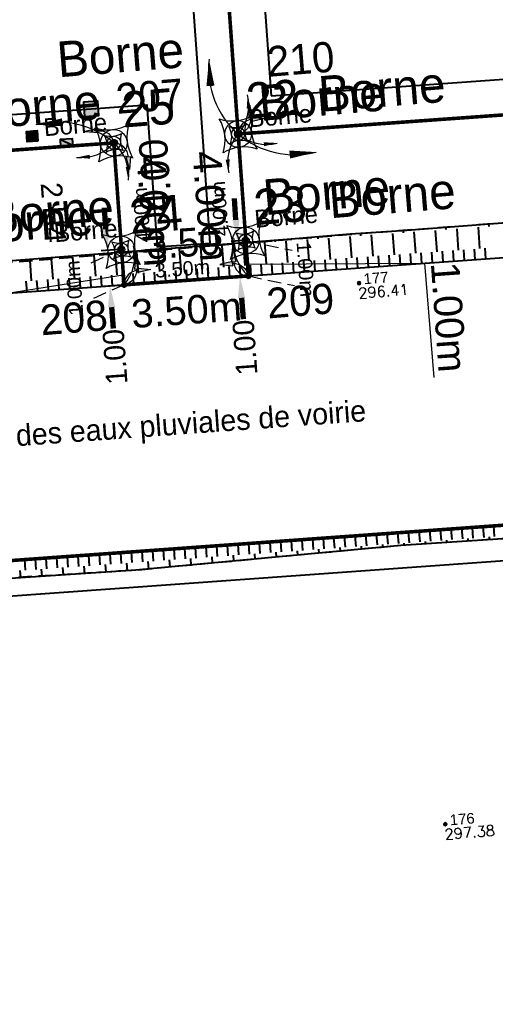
# Model space of a CAD drawing. Header units: metres. Extents: x 1851758 to 1852050, y 5187822 to 5188223.
# Drawn here: x 1851905.75 to 1851919.09, y 5187892.58 to 5187920.52 of the extents above; entities that cross this region are included whole.
import ezdxf
from ezdxf.enums import TextEntityAlignment as Align

# ---------------------------------------------------------------- set-up
doc = ezdxf.new("R2010")
doc.units = ezdxf.units.M
doc.header["$LTSCALE"] = 2.5
doc.header["$PDMODE"] = 35
doc.header["$PDSIZE"] = 0.03
doc.linetypes.add('L8', pattern=[0.225, 0.15, -0.075])
doc.layers.get('0').update_dxf_attribs({"linetype": 'CONTINUOUS', "lineweight": 30})
doc.layers.get('Defpoints').update_dxf_attribs({"linetype": 'CONTINUOUS'})
for name, color, linetype, plot in [('N', 1, 'CONTINUOUS', False), ('PRO_PAR_CONT_DA', 40, 'CONTINUOUS', False), ('PRO_PAR_CONT_DA_D', 7, 'CONTINUOUS', False)]:
    doc.layers.add(name, color=color, linetype=linetype, plot=plot)
for name, color, linetype, lineweight in [('P', 7, 'CONTINUOUS', 50), ('PRO_DEMOL_P', 7, 'CONTINUOUS', 50), ('PRO_IMP_REP', 6, 'CONTINUOUS', 15), ('PRO_IMP_REP_VENTE', 6, 'CONTINUOUS', 15), ('PRO_PAR', 1, 'CONTINUOUS', 35), ('PRO_PAR_COT', 200, 'CONTINUOUS', 20), ('PRO_PAR_COT_DA', 150, 'CONTINUOUS', 20), ('PRO_PAR_COT_VENTE', 150, 'CONTINUOUS', 20), ('PRO_PAR_DA', 1, 'CONTINUOUS', 35), ('PRO_PAR_P', 7, 'CONTINUOUS', 70), ('PRO_PAR_P_DA', 7, 'CONTINUOUS', 70), ('PRO_PAR_SURF', 157, 'CONTINUOUS', 20), ('Z', 7, 'CONTINUOUS', 9)]:
    doc.layers.add(name, color=color, linetype=linetype, lineweight=lineweight)
for name, color, linetype in [('PFM_VRD ET 2D', 7, 'CONTINUOUS'), ('PRO_PAR_N', 6, 'CONTINUOUS'), ('PRO_PAR_N_DA', 6, 'CONTINUOUS'), ('PRO_RES_EP_TXT', 5, 'CONTINUOUS'), ('PRO_RES_TEL_TXT', 84, 'CONTINUOUS'), ('PRO_VOI', 7, 'CONTINUOUS'), ('PRO_VOI_TAMPON', 5, 'CONTINUOUS')]:
    doc.layers.add(name, color=color, linetype=linetype)
doc.styles.add('_ECRITURE', font='NEWSGOTN.TTF')
doc.styles.add('Ecriture', font='NEWSGOTN.TTF')
doc.styles.add('SIMPLEX', font='SIMPLEX.SHX', dxfattribs={"oblique": 27})
doc.styles.get("Standard").update_dxf_attribs({"font": 'arial.ttf'})
doc.dimstyles.new('Voirie', dxfattribs={"dimtxt": 0.6, "dimasz": 0.6, "dimexe": 0.18, "dimexo": 0.0625, "dimgap": 0, "dimtad": 0, "dimzin": 0, "dimdsep": 46, "dimtxsty": 'Ecriture', "dimcen": 0.04, "dimclrd": 256, "dimclre": 256, "dimclrt": 256, "dimaunit": 2, "dimadec": 3, "dimazin": 0, "dimtfac": 1, "dimtofl": 0, "dimtmove": 0, "dimatfit": 0, "dimfxl": 0, "dimtolj": 1, "dimtzin": 0, "dimlwd": -1, "dimarcsym": 0})

# ---------------------------------------------------------------- blocks, each defined once
blk = doc.blocks.new('TCPOINT')
blk.add_point((0, 0))
at = {"layer": 'N'}
blk.add_attdef('MAT', (0.2, 0.2), '', height=0.34, dxfattribs=at)
at = {"layer": 'Z', "style": 'SIMPLEX'}
blk.add_attdef('ALT', (0.2, -0.54), '', height=0.34, dxfattribs=at)
blk = doc.blocks.new('ASS02')
h = blk.add_hatch(color=256)
h.dxf.hatch_style = 1
h.paths.add_polyline_path([(0.5, -0.5), (0.5, 0.5), (-0.5, 0.5), (-0.5, -0.5)])
blk.add_lwpolyline([(0.5, -0.5), (0.5, 0.5), (-0.5, 0.5), (-0.5, -0.5)], close=True)
blk = doc.blocks.new('fleche cote')
blk.add_hatch(color=0).paths.add_polyline_path([(-0.524, -0.399), (-0.524, -0.55), (-0.975, -0.475)])
at = {"color": 0}
blk.add_lwpolyline([(-0.524, -0.475, 0.385882), (0, 0)], format="xyb", dxfattribs=at)
blk.add_lwpolyline([(-0.524, -0.399), (-0.524, -0.55), (-0.975, -0.475)], close=True, dxfattribs=at)
blk = doc.blocks.new('fleche cote2')
blk.add_hatch(color=0).paths.add_polyline_path([(-0.524, 0.399), (-0.524, 0.55), (-0.975, 0.475)])
at = {"color": 0}
blk.add_lwpolyline([(-0.524, 0.399), (-0.524, 0.55), (-0.975, 0.475)], close=True, dxfattribs=at)
blk.add_lwpolyline([(-0.524, 0.475, -0.385882), (0, 0)], format="xyb", dxfattribs=at)
blk = doc.blocks.new('*D95')
at = {"layer": 'Defpoints', "color": 0}
for p in [(1851912.094, 5187914.321), (1851911.929, 5187913.306), (1851912.166, 5187913.323)]:
    blk.add_point(p, dxfattribs=at)
at = {"layer": 'PRO_PAR_P'}
for p, q in [((1851911.815, 5187914.902), (1851911.772, 5187915.501)), ((1851911.972, 5187912.708), (1851912.015, 5187912.109))]:
    blk.add_line(p, q, dxfattribs=at)
at = {"layer": 'PRO_PAR_P', "lineweight": -2}
for p, q in [((1851912.032, 5187914.316), (1851911.678, 5187914.291)), ((1851912.104, 5187913.319), (1851911.75, 5187913.293))]:
    blk.add_line(p, q, dxfattribs=at)
at = {"layer": 'PRO_PAR_P'}
for points in [[(1851911.715, 5187914.895), (1851911.914, 5187914.909), (1851911.858, 5187914.304)], [(1851911.872, 5187912.701), (1851912.072, 5187912.715), (1851911.929, 5187913.306)]]:
    blk.add_solid(points, dxfattribs=at)
at = {"layer": 'PRO_PAR_P', "insert": (1851912.072, 5187911.314), "char_height": 0.6, "attachment_point": 5, "rotation": 94.1089, "style": 'Ecriture'}
blk.add_mtext('\\A1;1.00', dxfattribs=at)
blk = doc.blocks.new('*D96')
at = {"layer": 'Defpoints', "color": 0}
for p in [(1851908.603, 5187914.07), (1851908.278, 5187913.044), (1851908.675, 5187913.073)]:
    blk.add_point(p, dxfattribs=at)
at = {"layer": 'PRO_PAR_P'}
for p, q in [((1851908.164, 5187914.64), (1851908.121, 5187915.238)), ((1851908.321, 5187912.446), (1851908.364, 5187911.847))]:
    blk.add_line(p, q, dxfattribs=at)
at = {"layer": 'PRO_PAR_P', "lineweight": -2}
for p, q in [((1851908.541, 5187914.066), (1851908.027, 5187914.029)), ((1851908.613, 5187913.068), (1851908.099, 5187913.031))]:
    blk.add_line(p, q, dxfattribs=at)
at = {"layer": 'PRO_PAR_P'}
for points in [[(1851908.064, 5187914.633), (1851908.264, 5187914.647), (1851908.207, 5187914.041)], [(1851908.222, 5187912.438), (1851908.421, 5187912.453), (1851908.278, 5187913.044)]]:
    blk.add_solid(points, dxfattribs=at)
at = {"layer": 'PRO_PAR_P', "insert": (1851908.422, 5187911.052), "char_height": 0.6, "attachment_point": 5, "rotation": 94.1089, "style": 'Ecriture'}
blk.add_mtext('\\A1;1.00', dxfattribs=at)
blk = doc.blocks.new('BORNE IMP')
at = {"layer": 'PRO_IMP_REP'}
for radius in [0.375, 0.1]:
    blk.add_circle((0, 0), radius, dxfattribs=at)
for centre, start, end in [((-0.047, 1.518), 246.9187, 296.6535), ((-1.518, -0.047), 336.9187, 26.6535), ((1.518, 0.047), 156.9187, 206.6535), ((0.047, -1.518), 66.9187, 116.6535)]:
    blk.add_arc(centre, 1.144, start, end, dxfattribs=at)
blk = doc.blocks.new('PAR REP VENTE')
at = {"layer": 'PRO_IMP_REP_VENTE'}
for radius in [0.375, 0.1]:
    blk.add_circle((0, 0), radius, dxfattribs=at)
for centre, start, end in [((-0.17, 1.509), 251.5595, 301.2943), ((-1.509, -0.17), 341.5595, 31.2943), ((1.509, 0.17), 161.5595, 211.2943), ((0.17, -1.509), 71.5595, 121.2943)]:
    blk.add_arc(centre, 1.144, start, end, dxfattribs=at)
blk = doc.blocks.new('PRO_PAR_COT_01B')
at = {"layer": 'PRO_PAR_COT_DA'}
blk.add_lwpolyline([(-2.153, 0.666, 0, 0.225, 0), (-1.401, 0.68, 0.225, 0.225, 0)], format="xyseb", dxfattribs=at)
blk.add_arc((-1.72, -1.75), 2.454, 45.4926, 100.1545, dxfattribs=at)
blk = doc.blocks.new('PRO_PAR_COT_02B')
at = {"layer": 'PRO_PAR_COT_DA'}
blk.add_lwpolyline([(-2.153, -0.666, 0, 0.225, 0), (-1.401, -0.68, 0.225, 0.225, 0)], format="xyseb", dxfattribs=at)
blk.add_arc((-1.72, 1.75), 2.454, 259.8455, 314.5074, dxfattribs=at)

msp = doc.modelspace()

# ---------------------------------------------------------------- hatches: boundary and pattern name
at = {"layer": 'PRO_VOI_TAMPON'}
h = msp.add_hatch(color=256, dxfattribs=at)
h.dxf.hatch_style = 1
h.paths.add_polyline_path([(1851906.892, 5187916.955), (1851907.241, 5187916.98), (1851907.227, 5187917.179), (1851906.878, 5187917.154)])

# ---------------------------------------------------------------- linework, layer by layer
at = {"layer": 'PFM_VRD ET 2D', "flags": 128}
for points in [[(1851946.181, 5187917.077), (1851930.367, 5187915.66), (1851916.619, 5187914.601), (1851915.03, 5187914.494), (1851913.258, 5187914.347), (1851899.249, 5187913.262), (1851897.678, 5187913.071), (1851897.637, 5187914.786), (1851897.364, 5187915.399), (1851896.718, 5187915.593), (1851885.821, 5187914.278)], [(1851938.817, 5187906.989), (1851932.257, 5187906.617), (1851924.76, 5187906.295), (1851916.449, 5187905.748), (1851909.004, 5187905.053), (1851900.823, 5187904.51), (1851899.466, 5187904.467), (1851899.508, 5187902.89), (1851899.399, 5187902.635), (1851899.377, 5187902.626), (1851899.486, 5187902.532), (1851899.647, 5187896.387), (1851899.719, 5187894.33), (1851899.775, 5187893.796), (1851901.077, 5187884.6), (1851904.205, 5187884.671), (1851906.996, 5187884.818), (1851919.346, 5187885.497), (1851921.271, 5187885.509), (1851922.767, 5187885.519), (1851936.133, 5187887.535)]]:
    msp.add_lwpolyline(points, dxfattribs=at)
at = {"layer": 'PRO_PAR', "const_width": 0.1, "flags": 128}
for points in [[(1851911.879, 5187917.313), (1851911.879, 5187917.313), (1851940.223, 5187919.349), (1851940.51, 5187915.359), (1851947.492, 5187915.861), (1851947.205, 5187919.851), (1851975.449, 5187921.88), (1851974.252, 5187941.929), (1851857.114, 5187933.514)], [(1851884.704, 5187915.361), (1851908.388, 5187917.062), (1851908.675, 5187913.073), (1851912.166, 5187913.323), (1851910.44, 5187937.345)], [(1851978.077, 5187891.845), (1851978.221, 5187892.236), (1851977.132, 5187910.471), (1851898.993, 5187904.858)]]:
    msp.add_lwpolyline(points, dxfattribs=at)
at = {"layer": 'PRO_PAR_CONT_DA', "flags": 128}
for points in [[(1851911.879, 5187917.313), (1851940.223, 5187919.349), (1851940.51, 5187915.359), (1851944.001, 5187915.61), (1851942.275, 5187939.632), (1851910.44, 5187937.345)], [(1851878.043, 5187935.017), (1851880.173, 5187917.038), (1851882.403, 5187915.196), (1851884.704, 5187915.361), (1851908.388, 5187917.062), (1851908.675, 5187913.073), (1851912.166, 5187913.323), (1851911.879, 5187917.313), (1851910.44, 5187937.345)], [(1851978.077, 5187891.845), (1851978.221, 5187892.236), (1851977.132, 5187910.471), (1851898.993, 5187904.858), (1851900.327, 5187886.29)]]:
    msp.add_lwpolyline(points, close=True, dxfattribs=at)
msp.add_lwpolyline([(1851940.223, 5187919.349), (1851911.879, 5187917.313), (1851912.166, 5187913.323), (1851908.675, 5187913.073), (1851908.388, 5187917.062), (1851884.704, 5187915.361), (1851885.403, 5187905.626), (1851885.671, 5187901.896), (1851897.64, 5187902.755), (1851898.831, 5187886.183), (1851862.946, 5187883.619), (1851863.48, 5187879.051), (1851981.371, 5187888.402)], dxfattribs=at)
at = {"layer": 'PRO_PAR_CONT_DA_D', "flags": 128}
for points in [[(1851912.805, 5187918.382), (1851941.149, 5187920.418), (1851941.435, 5187916.429), (1851942.932, 5187916.536), (1851941.349, 5187938.563), (1851911.51, 5187936.419)], [(1851879.159, 5187934.095), (1851881.119, 5187917.554), (1851882.732, 5187916.222), (1851884.632, 5187916.358), (1851909.314, 5187918.131), (1851909.601, 5187914.142), (1851911.097, 5187914.249), (1851910.882, 5187917.241), (1851909.515, 5187936.276)], [(1851977.187, 5187892.783), (1851976.194, 5187909.401), (1851900.062, 5187903.932), (1851901.253, 5187887.359)]]:
    msp.add_lwpolyline(points, close=True, dxfattribs=at)
at = {"layer": 'PRO_PAR_COT_DA', "flags": 128}
for points in [[(1851912.134, 5187913.659), (1851917.112, 5187913.687), (1851917.373, 5187910.472)], [(1851908.649, 5187913.343), (1851903.731, 5187912.568), (1851903.992, 5187909.353)]]:
    msp.add_lwpolyline(points, dxfattribs=at)
at = {"layer": 'PRO_PAR_COT_VENTE'}
for points in [[(1851912.144, 5187918.408, 0, 0.112, 0), (1851912.175, 5187918.033, 0.112, 0.112, 0)], [(1851912.977, 5187917.058, 0, 0.112, 0), (1851912.602, 5187917.024, 0.112, 0.112, 0)], [(1851907.339, 5187916.653, 0, 0.112, 0), (1851907.714, 5187916.673, 0.112, 0.112, 0)], [(1851911.615, 5187916.218, 0, 0.112, 0), (1851911.584, 5187916.593, 0.112, 0.112, 0)], [(1851908.798, 5187916.012, 0, 0.112, 0), (1851908.778, 5187916.388, 0.112, 0.112, 0)], [(1851911.757, 5187914.373, 0, 0.112, 0), (1851911.777, 5187913.998, 0.112, 0.112, 0)], [(1851908.94, 5187914.168, 0, 0.112, 0), (1851908.971, 5187913.793, 0.112, 0.112, 0)]]:
    msp.add_lwpolyline(points, format="xyseb", dxfattribs=at)
at = {"layer": 'PRO_PAR_COT_VENTE', "linetype": 'L8', "flags": 128}
for points in [[(1851912.092, 5187914.317), (1851913.394, 5187914.045)], [(1851908.598, 5187914.066), (1851907.571, 5187913.61)], [(1851912.166, 5187913.323), (1851913.465, 5187913.052)], [(1851908.675, 5187913.073), (1851907.643, 5187912.614)]]:
    msp.add_lwpolyline(points, dxfattribs=at)
at = {"layer": 'PRO_PAR_COT_VENTE'}
for centre, start, end in [((1851910.952, 5187918.117), 319.0697, 13.7316), ((1851912.807, 5187916.509), 139.0697, 193.7316), ((1851912.675, 5187918.248), 229.6016, 284.2634), ((1851907.468, 5187917.874), 263.9544, 318.6163), ((1851907.577, 5187916.142), 353.9544, 48.6163), ((1851912.977, 5187914.244), 173.9544, 228.6163), ((1851907.748, 5187913.876), 319.0697, 13.7316)]:
    msp.add_arc(centre, 1.227, start, end, dxfattribs=at)
at = {"layer": 'PRO_PAR_DA', "flags": 128}
for points in [[(1851911.879, 5187917.313), (1851911.879, 5187917.313), (1851940.223, 5187919.349), (1851940.51, 5187915.359), (1851947.492, 5187915.861), (1851947.205, 5187919.851), (1851975.449, 5187921.88), (1851974.252, 5187941.929), (1851857.114, 5187933.514)], [(1851884.704, 5187915.361), (1851908.388, 5187917.062), (1851908.675, 5187913.073), (1851912.166, 5187913.323), (1851910.44, 5187937.345)], [(1851978.077, 5187891.845), (1851978.221, 5187892.236), (1851977.132, 5187910.471), (1851898.993, 5187904.858)]]:
    msp.add_lwpolyline(points, dxfattribs=at)
at = {"layer": 'PRO_PAR_SURF', "flags": 128}
for points in [[(1851942.275, 5187939.632), (1851910.44, 5187937.345), (1851911.879, 5187917.313), (1851940.223, 5187919.349), (1851940.51, 5187915.359), (1851944.001, 5187915.61)], [(1851910.44, 5187937.345), (1851878.043, 5187935.017), (1851880.173, 5187917.038), (1851882.403, 5187915.196), (1851908.388, 5187917.062), (1851908.675, 5187913.073), (1851912.166, 5187913.323)], [(1851979.459, 5187919.524), (1851978.181, 5187918.066), (1851896.96, 5187912.231), (1851896.78, 5187914.725), (1851884.811, 5187913.865), (1851885.671, 5187901.896), (1851897.64, 5187902.755), (1851899.225, 5187880.697), (1851981.487, 5187886.528)], [(1851898.993, 5187904.858), (1851977.132, 5187910.471), (1851978.221, 5187892.236), (1851977.187, 5187889.419), (1851900.494, 5187883.965)], [(1851977.132, 5187910.471), (1851898.993, 5187904.858), (1851900.494, 5187883.965), (1851977.187, 5187889.419), (1851978.221, 5187892.236)], [(1851977.132, 5187910.471), (1851978.221, 5187892.236), (1851978.077, 5187891.845), (1851900.327, 5187886.29), (1851898.993, 5187904.858)]]:
    msp.add_lwpolyline(points, close=True, dxfattribs=at)
at = {"layer": 'PRO_VOI', "color": 32}
for p, q in [((1851917.725, 5187914.625, 274.869), (1851917.72, 5187914.699, 297.398)), ((1851918.667, 5187914.091, 91.272), (1851918.624, 5187914.69, 273.817)), ((1851918.924, 5187914.711, 273.468), (1851918.918, 5187914.79, 297.398)), ((1851914.128, 5187914.367, 280.745), (1851914.125, 5187914.42, 297.398)), ((1851914.471, 5187913.79, 93.284), (1851914.428, 5187914.388, 279.852)), ((1851915.071, 5187913.833, 92.737), (1851915.028, 5187914.431, 278.091)), ((1851915.327, 5187914.453, 277.723), (1851915.323, 5187914.516, 297.398)), ((1851915.67, 5187913.876, 92.452), (1851915.627, 5187914.474, 277.356)), ((1851916.269, 5187913.919, 92.214), (1851916.226, 5187914.517, 276.641)), ((1851916.526, 5187914.539, 276.285), (1851916.521, 5187914.607, 297.398)), ((1851916.869, 5187913.962, 91.976), (1851916.826, 5187914.56, 275.929)), ((1851917.468, 5187914.005, 91.74), (1851917.425, 5187914.603, 275.221)), ((1851918.068, 5187914.048, 91.506), (1851918.025, 5187914.647, 274.517)), ((1851910.532, 5187914.108, 291.896), (1851910.531, 5187914.125, 297.398)), ((1851910.875, 5187913.531, 96.977), (1851910.832, 5187914.13, 290.93)), ((1851911.474, 5187913.574, 96.341), (1851911.431, 5187914.173, 289.023)), ((1851911.731, 5187914.194, 288.082), (1851911.729, 5187914.223, 297.398)), ((1851912.073, 5187913.617, 95.714), (1851912.03, 5187914.216, 287.141)), ((1851912.673, 5187913.661, 95.095), (1851912.63, 5187914.259, 285.283)), ((1851912.93, 5187914.281, 284.366), (1851912.927, 5187914.322, 297.398)), ((1851913.272, 5187913.704, 94.483), (1851913.229, 5187914.302, 283.449)), ((1851913.872, 5187913.747, 93.88), (1851913.829, 5187914.345, 281.639)), ((1851918.838, 5187913.803), (1851918.817, 5187914.102, 91.214)), ((1851907.278, 5187913.273, 100.974), (1851907.236, 5187913.855, 297.398)), ((1851907.878, 5187913.316, 100.285), (1851907.835, 5187913.904, 297.398)), ((1851908.477, 5187913.359, 99.606), (1851908.434, 5187913.953, 297.398)), ((1851909.076, 5187913.402, 98.935), (1851909.033, 5187914.001, 296.804)), ((1851909.333, 5187914.022, 295.812), (1851909.333, 5187914.027, 297.398)), ((1851909.676, 5187913.445, 98.274), (1851909.633, 5187914.044, 294.82)), ((1851910.275, 5187913.488, 97.621), (1851910.232, 5187914.087, 292.862)), ((1851914.942, 5187913.523), (1851914.921, 5187913.822, 92.842)), ((1851915.242, 5187913.544), (1851915.22, 5187913.844, 92.631)), ((1851915.542, 5187913.566), (1851915.52, 5187913.865, 92.512)), ((1851915.841, 5187913.587), (1851915.82, 5187913.887, 92.392)), ((1851916.141, 5187913.609), (1851916.12, 5187913.908, 92.273)), ((1851916.441, 5187913.63), (1851916.419, 5187913.93, 92.154)), ((1851916.74, 5187913.652), (1851916.719, 5187913.951, 92.036)), ((1851917.04, 5187913.673), (1851917.019, 5187913.973, 91.917)), ((1851917.34, 5187913.695), (1851917.318, 5187913.994, 91.799)), ((1851917.64, 5187913.717), (1851917.618, 5187914.016, 91.682)), ((1851917.939, 5187913.738), (1851917.918, 5187914.037, 91.564)), ((1851918.239, 5187913.76), (1851918.218, 5187914.059, 91.447)), ((1851918.539, 5187913.781), (1851918.517, 5187914.08, 91.33)), ((1851906.079, 5187913.187, 102.381), (1851906.038, 5187913.757, 297.398)), ((1851906.679, 5187913.23, 101.672), (1851906.637, 5187913.806, 297.398)), ((1851911.046, 5187913.243), (1851911.024, 5187913.542, 96.817)), ((1851911.346, 5187913.264), (1851911.324, 5187913.564, 96.499)), ((1851911.645, 5187913.286), (1851911.624, 5187913.585, 96.183)), ((1851911.945, 5187913.307), (1851911.924, 5187913.607, 95.87)), ((1851912.245, 5187913.329), (1851912.223, 5187913.628, 95.558)), ((1851912.545, 5187913.351), (1851912.523, 5187913.65, 95.248)), ((1851912.844, 5187913.372), (1851912.823, 5187913.671, 94.941)), ((1851913.144, 5187913.394), (1851913.122, 5187913.693, 94.635)), ((1851913.444, 5187913.415), (1851913.422, 5187913.714, 94.332)), ((1851913.743, 5187913.437), (1851913.722, 5187913.736, 94.03)), ((1851914.043, 5187913.458), (1851914.022, 5187913.757, 93.73)), ((1851914.343, 5187913.48), (1851914.321, 5187913.779, 93.432)), ((1851914.643, 5187913.501), (1851914.621, 5187913.8, 93.136)), ((1851907.15, 5187912.963), (1851907.128, 5187913.262, 101.147)), ((1851907.449, 5187912.985), (1851907.428, 5187913.284, 100.801)), ((1851907.749, 5187913.006), (1851907.728, 5187913.305, 100.456)), ((1851908.049, 5187913.028), (1851908.027, 5187913.327, 100.114)), ((1851908.349, 5187913.049), (1851908.327, 5187913.348, 99.774)), ((1851908.648, 5187913.071), (1851908.627, 5187913.37, 99.437)), ((1851908.948, 5187913.092), (1851908.927, 5187913.391, 99.102)), ((1851909.248, 5187913.114), (1851909.226, 5187913.413, 98.769)), ((1851909.547, 5187913.135), (1851909.526, 5187913.434, 98.438)), ((1851909.847, 5187913.157), (1851909.826, 5187913.456, 98.109)), ((1851910.147, 5187913.178), (1851910.125, 5187913.478, 97.783)), ((1851910.447, 5187913.2), (1851910.425, 5187913.499, 97.459)), ((1851910.746, 5187913.221), (1851910.725, 5187913.521, 97.137)), ((1851905.951, 5187912.877), (1851905.929, 5187913.176, 102.559)), ((1851906.251, 5187912.898), (1851906.229, 5187913.198, 102.202)), ((1851906.55, 5187912.92), (1851906.529, 5187913.219, 101.848)), ((1851906.85, 5187912.941), (1851906.829, 5187913.241, 101.497)), ((1851918.752, 5187906.277, 296.131), (1851918.774, 5187905.978, 296.131)), ((1851919.052, 5187906.299, 296.131), (1851919.073, 5187905.999, 296.131)), ((1851914.86, 5187905.998, 296.131), (1851914.882, 5187905.698, 296.131)), ((1851915.16, 5187906.019, 296.131), (1851915.181, 5187905.72, 296.131)), ((1851915.459, 5187906.041, 296.131), (1851915.481, 5187905.741, 296.131)), ((1851915.759, 5187906.062, 296.131), (1851915.78, 5187905.763, 296.131)), ((1851916.058, 5187906.084, 296.131), (1851916.079, 5187905.784, 296.131)), ((1851916.357, 5187906.105, 296.131), (1851916.379, 5187905.806, 296.131)), ((1851916.657, 5187906.127, 296.131), (1851916.678, 5187905.827, 296.131)), ((1851916.956, 5187906.148, 296.131), (1851916.978, 5187905.849, 296.131)), ((1851917.255, 5187906.17, 296.131), (1851917.277, 5187905.87, 296.131)), ((1851917.555, 5187906.191, 296.131), (1851917.576, 5187905.892, 296.131)), ((1851917.854, 5187906.213, 296.131), (1851917.876, 5187905.913, 296.131)), ((1851918.154, 5187906.234, 296.131), (1851918.175, 5187905.935, 296.131)), ((1851918.453, 5187906.256, 296.131), (1851918.474, 5187905.956, 296.131)), ((1851918.924, 5187905.989, 296.131), (1851918.929, 5187905.911, 296.131)), ((1851910.968, 5187905.718, 296.131), (1851910.99, 5187905.419, 296.131)), ((1851911.268, 5187905.739, 296.131), (1851911.289, 5187905.44, 296.131)), ((1851911.567, 5187905.761, 296.131), (1851911.589, 5187905.462, 296.131)), ((1851911.867, 5187905.783, 296.131), (1851911.888, 5187905.483, 296.131)), ((1851912.166, 5187905.804, 296.131), (1851912.187, 5187905.505, 296.131)), ((1851912.465, 5187905.826, 296.131), (1851912.487, 5187905.526, 296.131)), ((1851912.765, 5187905.847, 296.131), (1851912.786, 5187905.548, 296.131)), ((1851913.064, 5187905.869, 296.131), (1851913.086, 5187905.569, 296.131)), ((1851913.363, 5187905.89, 296.131), (1851913.385, 5187905.591, 296.131)), ((1851913.663, 5187905.912, 296.131), (1851913.684, 5187905.612, 296.131)), ((1851913.962, 5187905.933, 296.131), (1851913.984, 5187905.634, 296.131)), ((1851914.262, 5187905.955, 296.131), (1851914.283, 5187905.655, 296.131)), ((1851914.561, 5187905.976, 296.131), (1851914.583, 5187905.677, 296.131)), ((1851915.331, 5187905.731, 296.131), (1851915.337, 5187905.644, 296.131)), ((1851915.93, 5187905.774, 296.131), (1851915.935, 5187905.7, 296.131)), ((1851916.529, 5187905.817, 296.131), (1851916.533, 5187905.753, 296.131)), ((1851917.127, 5187905.86, 296.131), (1851917.132, 5187905.793, 296.131)), ((1851917.726, 5187905.903, 296.131), (1851917.731, 5187905.832, 296.131)), ((1851918.325, 5187905.946, 296.131), (1851918.33, 5187905.872, 296.131)), ((1851907.076, 5187905.438, 296.131), (1851907.098, 5187905.139, 296.131)), ((1851907.376, 5187905.46, 296.131), (1851907.397, 5187905.161, 296.131)), ((1851907.675, 5187905.481, 296.131), (1851907.697, 5187905.182, 296.131)), ((1851907.975, 5187905.503, 296.131), (1851907.996, 5187905.204, 296.131)), ((1851908.274, 5187905.524, 296.131), (1851908.295, 5187905.225, 296.131)), ((1851908.573, 5187905.546, 296.131), (1851908.595, 5187905.247, 296.131)), ((1851908.873, 5187905.567, 296.131), (1851908.894, 5187905.268, 296.131)), ((1851909.172, 5187905.589, 296.131), (1851909.194, 5187905.29, 296.131)), ((1851909.472, 5187905.61, 296.131), (1851909.493, 5187905.311, 296.131)), ((1851909.771, 5187905.632, 296.131), (1851909.792, 5187905.333, 296.131)), ((1851910.07, 5187905.653, 296.131), (1851910.092, 5187905.354, 296.131)), ((1851910.37, 5187905.675, 296.131), (1851910.391, 5187905.376, 296.131)), ((1851910.669, 5187905.696, 296.131), (1851910.691, 5187905.397, 296.131)), ((1851911.14, 5187905.43, 296.131), (1851911.152, 5187905.254, 296.131)), ((1851911.738, 5187905.473, 296.131), (1851911.75, 5187905.31, 296.131)), ((1851912.337, 5187905.516, 296.131), (1851912.348, 5187905.365, 296.131)), ((1851912.936, 5187905.559, 296.131), (1851912.946, 5187905.421, 296.131)), ((1851913.535, 5187905.602, 296.131), (1851913.544, 5187905.477, 296.131)), ((1851914.133, 5187905.645, 296.131), (1851914.141, 5187905.533, 296.131)), ((1851914.732, 5187905.688, 296.131), (1851914.739, 5187905.588, 296.131)), ((1851905.879, 5187905.352, 296.131), (1851905.9, 5187905.053, 296.131)), ((1851906.178, 5187905.374, 296.131), (1851906.2, 5187905.075, 296.131)), ((1851906.478, 5187905.395, 296.131), (1851906.499, 5187905.096, 296.131)), ((1851906.777, 5187905.417, 296.131), (1851906.799, 5187905.118, 296.131)), ((1851907.547, 5187905.171, 296.131), (1851907.562, 5187904.965, 296.131)), ((1851908.146, 5187905.214, 296.131), (1851908.161, 5187905.002, 296.131)), ((1851908.745, 5187905.257, 296.131), (1851908.76, 5187905.038, 296.131)), ((1851909.343, 5187905.3, 296.131), (1851909.359, 5187905.086, 296.131)), ((1851909.942, 5187905.343, 296.131), (1851909.957, 5187905.142, 296.131)), ((1851910.541, 5187905.386, 296.131), (1851910.554, 5187905.198, 296.131)), ((1851905.751, 5187905.042, 296.131), (1851905.764, 5187904.854, 296.131)), ((1851906.349, 5187905.085, 296.131), (1851906.363, 5187904.891, 296.131)), ((1851906.948, 5187905.128, 296.131), (1851906.963, 5187904.928, 296.131))]:
    msp.add_line(p, q, dxfattribs=at)
at = {"layer": 'PRO_VOI', "color": 34, "linetype": 'L8', "elevation": 297.398, "flags": 128}
msp.add_lwpolyline([(1851885.253, 5187907.718), (1851884.54, 5187913.845, -0.395782), (1851884.789, 5187914.18), (1851896.718, 5187915.593, -0.445633), (1851897.637, 5187914.786), (1851897.678, 5187913.071), (1851915.03, 5187914.494), (1851930.367, 5187915.66), (1851947.155, 5187917.145), (1851965.225, 5187918.098), (1851977.197, 5187918.557), (1851979.554, 5187920.246)], format="xyb", dxfattribs=at)
at = {"layer": 'PRO_VOI', "flags": 128}
for points in [[(1851912.166, 5187913.323), (1851940.51, 5187915.359)], [(1851884.811, 5187913.865), (1851896.78, 5187914.725), (1851896.96, 5187912.231), (1851908.675, 5187913.073)]]:
    msp.add_lwpolyline(points, dxfattribs=at)
at = {"layer": 'PRO_VOI', "color": 34, "linetype": 'L8', "elevation": 296.131, "flags": 128}
msp.add_lwpolyline([(1851977.967, 5187896.489), (1851977.399, 5187902.08), (1851977.194, 5187905.248), (1851976.726, 5187909.825), (1851976.719, 5187909.968), (1851968.03, 5187909.369), (1851959.683, 5187908.68), (1851953.838, 5187907.976), (1851949.206, 5187907.54), (1851938.817, 5187906.989), (1851932.257, 5187906.617), (1851924.76, 5187906.295), (1851916.449, 5187905.748), (1851909.004, 5187905.053), (1851899.466, 5187904.467), (1851899.486, 5187902.532), (1851899.788, 5187893.797)], dxfattribs=at)
at = {"layer": 'PRO_VOI_TAMPON', "color": 1, "flags": 128}
msp.add_lwpolyline([(1851906.892, 5187916.955), (1851907.241, 5187916.98), (1851907.227, 5187917.179), (1851906.878, 5187917.154)], close=True, dxfattribs=at)
msp.add_lwpolyline([(1851907.241, 5187916.98), (1851906.878, 5187917.154)], dxfattribs=at)

# ---------------------------------------------------------------- block references
at = {"layer": 'P'}
ref = msp.add_blockref('TCPOINT', (1851917.697, 5187897.917, 297.38), dxfattribs=dict(at, rotation=301.9002445867005))
ref.add_attrib('MAT', '176', (1851917.835, 5187897.885, 297.38), dxfattribs={"layer": 'N', "height": 0.3, "rotation": 4.6408})
ref.add_attrib('ALT', '297.38', dxfattribs={"layer": 'Z', "height": 0.3, "rotation": 4.6408, "style": 'SIMPLEX'}).set_placement((1851917.665, 5187897.78, 297.38), align=Align.TOP_LEFT)
at = {"layer": 'PRO_DEMOL_P'}
ref = msp.add_blockref('TCPOINT', (1851915.274, 5187913.121, 296.41), dxfattribs=dict(at, rotation=301.9002445867005))
ref.add_attrib('MAT', '177', (1851915.412, 5187913.089, 296.41), dxfattribs={"layer": 'N', "height": 0.3, "rotation": 4.6408})
ref.add_attrib('ALT', '296.41', dxfattribs={"layer": 'Z', "height": 0.3, "rotation": 4.6408, "style": 'SIMPLEX'}).set_placement((1851915.242, 5187912.984, 296.41), align=Align.TOP_LEFT)
at = {"layer": 'PRO_IMP_REP', "rotation": 4.640794973642308}
for p in [(1851911.879, 5187917.313), (1851908.388, 5187917.062), (1851912.092, 5187914.317), (1851908.598, 5187914.066)]:
    msp.add_blockref('BORNE IMP', p, dxfattribs=at)
at = {"layer": 'PRO_IMP_REP_VENTE', "xscale": 0.5, "yscale": 0.5, "zscale": 0.5}
for p in [(1851911.879, 5187917.313), (1851908.388, 5187917.062), (1851912.092, 5187914.317), (1851908.598, 5187914.066)]:
    msp.add_blockref('PAR REP VENTE', p, dxfattribs=at)
at = {"layer": 'PRO_PAR_COT', "xscale": 0.8, "yscale": 0.8, "zscale": 0.8}
for name, p, rotation in [('fleche cote2', (1851911.879, 5187917.313), 274.1089314854432), ('fleche cote', (1851911.879, 5187917.313), 184.1089314920089), ('fleche cote2', (1851908.388, 5187917.062), 4.108931491346001), ('fleche cote', (1851908.388, 5187917.062), 94.10893148361986), ('fleche cote', (1851912.166, 5187913.323), 274.1089314850581), ('fleche cote2', (1851908.675, 5187913.073), 274.1089314836199), ('fleche cote', (1851908.675, 5187913.073), 184.1089315122225), ('fleche cote2', (1851912.166, 5187913.323), 4.1089315122225)]:
    msp.add_blockref(name, p, dxfattribs=dict(at, rotation=rotation))
at = {"layer": 'PRO_PAR_COT_DA'}
for name, p, rotation in [('PRO_PAR_COT_02B', (1851911.879, 5187917.313), 274.1089314821264), ('PRO_PAR_COT_01B', (1851908.388, 5187917.062), 4.108931485499251), ('PRO_PAR_COT_01B', (1851911.879, 5187917.313), 184.1089314875518)]:
    msp.add_blockref(name, p, dxfattribs=dict(at, rotation=rotation))
at = {"layer": 'PRO_PAR_P'}
ref = msp.add_blockref('TCPOINT', (1851911.879, 5187917.313), dxfattribs=dict(at, rotation=89.95836008128018))
ref.add_attrib('MAT', '22', (1851912.142, 5187917.742), dxfattribs={"layer": 'PRO_PAR_N', "lineweight": -2, "height": 1, "rotation": 4.6408, "style": 'Ecriture'})
ref = msp.add_blockref('TCPOINT', (1851908.388, 5187917.062), dxfattribs=dict(at, rotation=89.95836008128018))
ref.add_attrib('MAT', '25', (1851908.651, 5187917.491), dxfattribs={"layer": 'PRO_PAR_N', "lineweight": -2, "height": 1, "rotation": 4.6408, "style": 'Ecriture'})
ref = msp.add_blockref('TCPOINT', (1851912.094, 5187914.321), dxfattribs=dict(at, rotation=89.95836008128018))
ref.add_attrib('MAT', '23', (1851912.357, 5187914.75), dxfattribs={"layer": 'PRO_PAR_N', "lineweight": -2, "height": 1, "rotation": 4.6408, "style": 'Ecriture'})
ref = msp.add_blockref('TCPOINT', (1851908.603, 5187914.07), dxfattribs=dict(at, rotation=89.95836008128018))
ref.add_attrib('MAT', '24', (1851908.866, 5187914.499), dxfattribs={"layer": 'PRO_PAR_N', "lineweight": -2, "height": 1, "rotation": 4.6408, "style": 'Ecriture'})
at = {"layer": 'PRO_PAR_P_DA'}
ref = msp.add_blockref('TCPOINT', (1851911.879, 5187917.313), dxfattribs=dict(at, xscale=2.5, yscale=2.5, zscale=2.5))
ref.add_attrib('MAT', '210', (1851912.722, 5187918.917), dxfattribs={"layer": 'PRO_PAR_N_DA', "height": 0.85, "rotation": 4.6408, "style": '_ECRITURE'})
ref = msp.add_blockref('TCPOINT', (1851908.388, 5187917.062), dxfattribs=dict(at, xscale=2.5, yscale=2.5, zscale=2.5))
ref.add_attrib('MAT', '207', (1851908.478, 5187917.876), dxfattribs={"layer": 'PRO_PAR_N_DA', "height": 0.85, "rotation": 4.6408, "style": '_ECRITURE'})
ref = msp.add_blockref('TCPOINT', (1851912.166, 5187913.323), dxfattribs=dict(at, xscale=2.5, yscale=2.5, zscale=2.5))
ref.add_attrib('MAT', '209', (1851912.715, 5187912.126), dxfattribs={"layer": 'PRO_PAR_N_DA', "height": 0.85, "rotation": 4.6408, "style": '_ECRITURE'})
ref = msp.add_blockref('TCPOINT', (1851908.675, 5187913.073), dxfattribs=dict(at, xscale=2.5, yscale=2.5, zscale=2.5))
ref.add_attrib('MAT', '208', (1851906.351, 5187911.653), dxfattribs={"layer": 'PRO_PAR_N_DA', "height": 0.85, "rotation": 4.6408, "style": '_ECRITURE'})
at = {"layer": 'PRO_VOI_TAMPON'}
for p, xscale, yscale, rotation in [((1851907.753, 5187918.019), 0.4, 0.4, 274.1089316045998), ((1851906.095, 5187917.248), -0.3, 0.3, 94.10893143013443)]:
    msp.add_blockref('ASS02', p, dxfattribs=dict(at, xscale=xscale, yscale=yscale, rotation=rotation))

# ---------------------------------------------------------------- texts
at = {"layer": 'PRO_IMP_REP', "style": '_ECRITURE'}
for p in [(1851912.501, 5187917.678), (1851904.488, 5187917.431), (1851912.624, 5187915.032), (1851904.866, 5187914.472)]:
    msp.add_text('Borne ', height=1, rotation=4.8887, dxfattribs=at).set_placement(p)
at = {"layer": 'PRO_IMP_REP_VENTE', "style": '_ECRITURE'}
for p in [(1851912.19, 5187917.495), (1851906.438, 5187917.247), (1851912.358, 5187914.674), (1851906.732, 5187914.269)]:
    msp.add_text('Borne ', height=0.5, rotation=4.8887, dxfattribs=at).set_placement(p)
at = {"layer": 'PRO_PAR_COT', "char_height": 0.8, "attachment_point": 5, "style": 'Ecriture'}
for s, insert, rotation in [('\\A1;4.00', (1851909.558, 5187916.138), 94.1089), ('\\A1;3.50', (1851910.334, 5187914.253), 4.1089)]:
    msp.add_mtext(s, dxfattribs=dict(at, insert=insert, rotation=rotation))
at = {"layer": 'PRO_PAR_COT_DA', "char_height": 0.8, "attachment_point": 5}
for s, insert, rotation in [('\\A1;4.00m', (1851909.532, 5187915.138), 274.1089), ('\\A1;4.00m', (1851911.103, 5187915.284), 274.1089), ('\\A1;1.00m', (1851917.793, 5187912.167), 274.1089), ('\\A1;3.50m', (1851910.428, 5187912.362), 4.1089)]:
    msp.add_mtext(s, dxfattribs=dict(at, insert=insert, rotation=rotation))
at = {"layer": 'PRO_PAR_COT_VENTE', "char_height": 0.4, "attachment_point": 5}
for s, insert, rotation in [('\\A1;4.00m', (1851909.171, 5187915.036), 94.1089), ('\\A1;4.00m', (1851911.361, 5187915.214), 94.1089), ('\\A1;1.00m', (1851913.771, 5187913.51), 274.1089), ('\\A1;1.00m', (1851907.278, 5187912.983), 94.1089), ('\\A1;3.50m', (1851910.317, 5187913.525), 4.1089)]:
    msp.add_mtext(s, dxfattribs=dict(at, insert=insert, rotation=rotation))
at = {"layer": 'PRO_PAR_N', "style": '_ECRITURE'}
for p in [(1851906.832, 5187918.904), (1851914.178, 5187917.933), (1851914.462, 5187914.943), (1851904.282, 5187914.2)]:
    msp.add_text('Borne', height=1, rotation=4.6408, dxfattribs=at).set_placement(p)
at = {"layer": 'PRO_RES_EP_TXT', "linetype": 'Continuous', "ltscale": 0.2, "style": 'Ecriture'}
msp.add_text('Rétention des eaux pluviales de voirie', height=0.6, rotation=4.1089, dxfattribs=at).set_placement((1851902.009, 5187908.276))
at = {"layer": 'PRO_RES_TEL_TXT', "linetype": 'Continuous', "ltscale": 0.2, "style": 'Ecriture'}
msp.add_text('2 H4', height=0.6, rotation=274.1089, dxfattribs=at).set_placement((1851906.331, 5187915.929))

# ---------------------------------------------------------------- dimensions: what is measured, and where the dimension line sits
at = {"layer": 'PRO_PAR_P'}
for p1, p2, distance, picture, middle in [((1851912.094, 5187914.321), (1851912.166, 5187913.323), -0.237, '*D95', (1851912.072, 5187911.314)), ((1851908.603, 5187914.07), (1851908.675, 5187913.073), -0.398, '*D96', (1851908.422, 5187911.052))]:
    dim = msp.add_aligned_dim(p1=p1, p2=p2, distance=distance, dimstyle='Voirie', dxfattribs=at)
    dim.commit()
    dim.dimension.update_dxf_attribs({"geometry": picture, "text_midpoint": middle})

doc.saveas('drawing.dxf')
